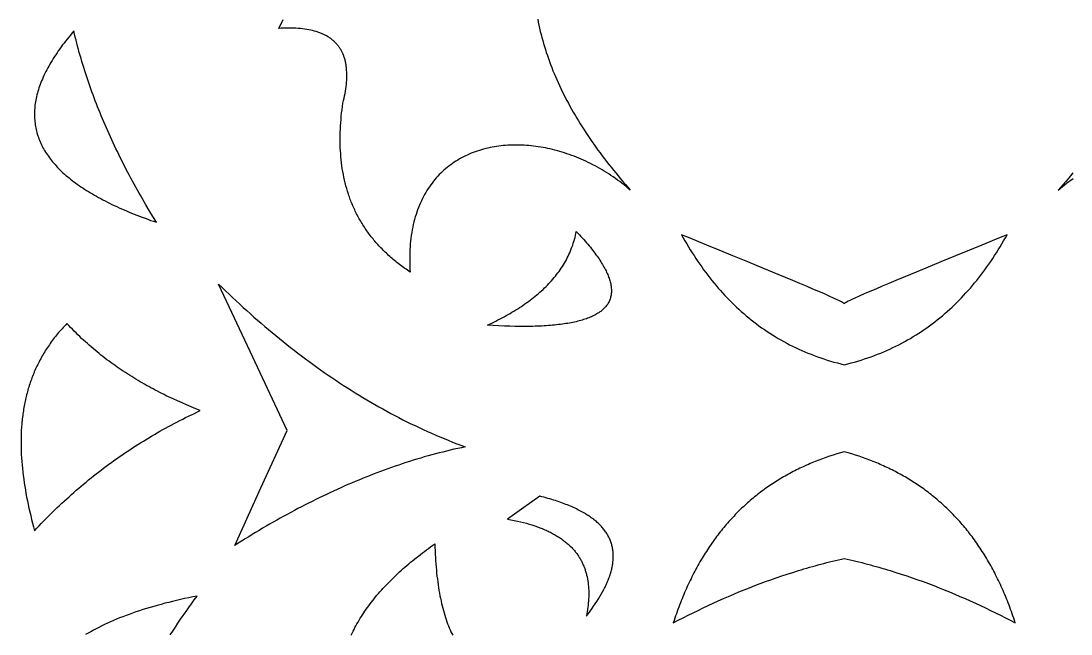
# Model space of a CAD drawing. Extents: x -4113 to -3113, y 1469 to 2469.
# Drawn here: x -3586 to -3433.4, y 1853.5 to 1942.6 of the extents above; entities that cross this region are included whole.
import ezdxf

# ---------------------------------------------------------------- set-up
doc = ezdxf.new("R2010")
doc.units = 0
doc.layers.add('PLAN_1', color=18, linetype='CONTINUOUS')

msp = doc.modelspace()

# ---------------------------------------------------------------- linework, layer by layer
at = {"layer": 'PLAN_1'}
for points in [[(-3510.93, 1942.84), (-3510.85, 1942.39), (-3510.75, 1941.95), (-3510.66, 1941.51), (-3510.55, 1941.06), (-3510.44, 1940.62), (-3510.33, 1940.18), (-3510.21, 1939.74), (-3510.08, 1939.29), (-3509.95, 1938.85), (-3509.82, 1938.42), (-3509.68, 1937.98), (-3509.53, 1937.54), (-3509.38, 1937.1), (-3509.22, 1936.66), (-3509.06, 1936.23), (-3508.89, 1935.79), (-3508.72, 1935.35), (-3508.54, 1934.92), (-3508.35, 1934.49), (-3508.16, 1934.05), (-3507.97, 1933.62), (-3507.77, 1933.19), (-3507.57, 1932.76), (-3507.36, 1932.32), (-3507.15, 1931.89), (-3506.93, 1931.46), (-3506.7, 1931.03), (-3506.47, 1930.61), (-3506.24, 1930.18), (-3506, 1929.75), (-3505.76, 1929.32), (-3505.51, 1928.9), (-3505.26, 1928.47), (-3505, 1928.04), (-3504.74, 1927.62), (-3504.47, 1927.2), (-3504.2, 1926.77), (-3503.93, 1926.35), (-3503.64, 1925.93), (-3503.36, 1925.5), (-3503.07, 1925.08), (-3502.77, 1924.66), (-3502.48, 1924.24), (-3502.17, 1923.82), (-3501.86, 1923.4), (-3501.55, 1922.98), (-3501.24, 1922.56), (-3500.92, 1922.14), (-3500.59, 1921.73), (-3500.26, 1921.31), (-3499.93, 1920.89), (-3499.59, 1920.48), (-3499.25, 1920.06), (-3498.9, 1919.65), (-3498.55, 1919.23), (-3498.19, 1918.82), (-3497.83, 1918.41), (-3497.47, 1917.99), (-3497.77, 1918.25), (-3498.08, 1918.5), (-3498.38, 1918.75), (-3498.69, 1918.99), (-3499.01, 1919.23), (-3499.32, 1919.46), (-3499.64, 1919.69), (-3499.96, 1919.91), (-3500.28, 1920.13), (-3500.6, 1920.34), (-3500.93, 1920.55), (-3501.25, 1920.75), (-3501.58, 1920.95), (-3501.91, 1921.14), (-3502.25, 1921.32), (-3502.58, 1921.51), (-3502.92, 1921.68), (-3503.25, 1921.85), (-3503.59, 1922.02), (-3503.93, 1922.18), (-3504.27, 1922.34), (-3504.61, 1922.49), (-3504.96, 1922.63), (-3505.3, 1922.77), (-3505.64, 1922.91), (-3505.99, 1923.04), (-3506.34, 1923.16), (-3506.68, 1923.28), (-3507.03, 1923.4), (-3507.38, 1923.51), (-3507.72, 1923.61), (-3508.07, 1923.71), (-3508.42, 1923.8), (-3508.77, 1923.89), (-3509.11, 1923.97), (-3509.46, 1924.05), (-3509.81, 1924.12), (-3510.16, 1924.18), (-3510.5, 1924.24), (-3510.85, 1924.3), (-3511.19, 1924.35), (-3511.54, 1924.39), (-3511.88, 1924.43), (-3512.23, 1924.46), (-3512.57, 1924.49), (-3512.91, 1924.51), (-3513.25, 1924.53), (-3513.59, 1924.54), (-3513.93, 1924.54), (-3514.27, 1924.54), (-3514.6, 1924.54), (-3514.93, 1924.53), (-3515.27, 1924.51), (-3515.6, 1924.49), (-3515.93, 1924.46), (-3516.25, 1924.42), (-3516.58, 1924.38), (-3516.9, 1924.34), (-3517.22, 1924.29), (-3517.54, 1924.23), (-3517.86, 1924.17), (-3518.17, 1924.1), (-3518.48, 1924.02), (-3518.79, 1923.94), (-3519.1, 1923.86), (-3519.4, 1923.76), (-3519.71, 1923.67), (-3520, 1923.56), (-3520.3, 1923.45), (-3520.59, 1923.34), (-3520.88, 1923.22), (-3521.17, 1923.09), (-3521.45, 1922.95), (-3521.73, 1922.82), (-3522.01, 1922.67), (-3522.28, 1922.52), (-3522.55, 1922.36), (-3522.81, 1922.2), (-3523.07, 1922.03), (-3523.33, 1921.86), (-3523.58, 1921.67), (-3523.83, 1921.49), (-3524.08, 1921.29), (-3524.32, 1921.09), (-3524.56, 1920.89), (-3524.79, 1920.68), (-3525.02, 1920.46), (-3525.24, 1920.24), (-3525.46, 1920.01), (-3525.67, 1919.77), (-3525.88, 1919.53), (-3526.09, 1919.28), (-3526.29, 1919.02), (-3526.48, 1918.76), (-3526.67, 1918.49), (-3526.85, 1918.22), (-3527.03, 1917.94), (-3527.21, 1917.66), (-3527.37, 1917.36), (-3527.54, 1917.06), (-3527.69, 1916.76), (-3527.84, 1916.45), (-3527.99, 1916.13), (-3528.13, 1915.81), (-3528.26, 1915.47), (-3528.39, 1915.14), (-3528.51, 1914.79), (-3528.62, 1914.44), (-3528.73, 1914.09), (-3528.83, 1913.73), (-3528.93, 1913.36), (-3529.02, 1912.98), (-3529.1, 1912.6), (-3529.17, 1912.21), (-3529.24, 1911.81), (-3529.3, 1911.41), (-3529.36, 1911), (-3529.4, 1910.59), (-3529.45, 1910.17), (-3529.48, 1909.74), (-3529.5, 1909.3), (-3529.52, 1908.86), (-3529.53, 1908.42), (-3529.53, 1907.96), (-3529.53, 1907.5), (-3529.52, 1907.03), (-3529.5, 1906.56), (-3529.47, 1906.07), (-3529.67, 1906.21), (-3529.87, 1906.35), (-3530.07, 1906.48), (-3530.26, 1906.62), (-3530.46, 1906.76), (-3530.65, 1906.9), (-3530.84, 1907.04), (-3531.02, 1907.19), (-3531.21, 1907.33), (-3531.39, 1907.47), (-3531.57, 1907.62), (-3531.75, 1907.77), (-3531.92, 1907.91), (-3532.1, 1908.06), (-3532.27, 1908.21), (-3532.44, 1908.36), (-3532.6, 1908.51), (-3532.77, 1908.66), (-3532.93, 1908.82), (-3533.09, 1908.97), (-3533.25, 1909.13), (-3533.41, 1909.28), (-3533.56, 1909.44), (-3533.72, 1909.6), (-3533.87, 1909.75), (-3534.01, 1909.91), (-3534.16, 1910.07), (-3534.31, 1910.24), (-3534.45, 1910.4), (-3534.59, 1910.56), (-3534.73, 1910.73), (-3534.86, 1910.89), (-3535, 1911.06), (-3535.13, 1911.22), (-3535.26, 1911.39), (-3535.39, 1911.56), (-3535.51, 1911.73), (-3535.64, 1911.9), (-3535.76, 1912.07), (-3535.88, 1912.24), (-3536, 1912.42), (-3536.11, 1912.59), (-3536.22, 1912.77), (-3536.34, 1912.94), (-3536.45, 1913.12), (-3536.55, 1913.3), (-3536.66, 1913.48), (-3536.77, 1913.65), (-3536.87, 1913.83), (-3536.97, 1914.02), (-3537.07, 1914.2), (-3537.16, 1914.38), (-3537.26, 1914.56), (-3537.35, 1914.75), (-3537.44, 1914.93), (-3537.53, 1915.12), (-3537.62, 1915.31), (-3537.7, 1915.5), (-3537.78, 1915.69), (-3537.86, 1915.88), (-3537.94, 1916.07), (-3538.02, 1916.26), (-3538.1, 1916.45), (-3538.17, 1916.64), (-3538.24, 1916.84), (-3538.31, 1917.03), (-3538.38, 1917.23), (-3538.45, 1917.42), (-3538.57, 1917.82), (-3538.69, 1918.22), (-3538.8, 1918.62), (-3538.91, 1919.03), (-3539.01, 1919.43), (-3539.1, 1919.85), (-3539.18, 1920.26), (-3539.26, 1920.68), (-3539.33, 1921.1), (-3539.39, 1921.52), (-3539.45, 1921.95), (-3539.49, 1922.38), (-3539.54, 1922.82), (-3539.57, 1923.25), (-3539.6, 1923.69), (-3539.62, 1924.14), (-3539.64, 1924.58), (-3539.64, 1925.03), (-3539.65, 1925.48), (-3539.64, 1925.94), (-3539.63, 1926.4), (-3539.61, 1926.86), (-3539.59, 1927.32), (-3539.56, 1927.79), (-3539.52, 1928.26), (-3539.48, 1928.73), (-3539.43, 1929.2), (-3539.37, 1929.68), (-3539.31, 1930.16), (-3539.24, 1930.64), (-3539.16, 1931.01), (-3539.07, 1931.36), (-3539, 1931.71), (-3538.93, 1932.05), (-3538.88, 1932.39), (-3538.82, 1932.72), (-3538.78, 1933.04), (-3538.74, 1933.36), (-3538.71, 1933.67), (-3538.69, 1933.98), (-3538.68, 1934.28), (-3538.67, 1934.57), (-3538.67, 1934.86), (-3538.68, 1935.14), (-3538.7, 1935.41), (-3538.72, 1935.68), (-3538.73, 1935.82), (-3538.75, 1935.95), (-3538.77, 1936.08), (-3538.79, 1936.2), (-3538.81, 1936.33), (-3538.83, 1936.45), (-3538.86, 1936.58), (-3538.88, 1936.7), (-3538.91, 1936.82), (-3538.94, 1936.94), (-3538.98, 1937.06), (-3539.01, 1937.17), (-3539.05, 1937.29), (-3539.09, 1937.4), (-3539.13, 1937.51), (-3539.17, 1937.62), (-3539.21, 1937.73), (-3539.26, 1937.83), (-3539.31, 1937.94), (-3539.36, 1938.04), (-3539.41, 1938.15), (-3539.46, 1938.25), (-3539.52, 1938.35), (-3539.57, 1938.44), (-3539.63, 1938.54), (-3539.69, 1938.63), (-3539.76, 1938.73), (-3539.82, 1938.82), (-3539.89, 1938.91), (-3539.96, 1939), (-3540.03, 1939.08), (-3540.1, 1939.17), (-3540.17, 1939.25), (-3540.25, 1939.33), (-3540.33, 1939.42), (-3540.4, 1939.5), (-3540.49, 1939.57), (-3540.57, 1939.65), (-3540.65, 1939.72), (-3540.74, 1939.8), (-3540.83, 1939.87), (-3540.92, 1939.94), (-3541.01, 1940.01), (-3541.11, 1940.08), (-3541.2, 1940.14), (-3541.3, 1940.21), (-3541.4, 1940.27), (-3541.5, 1940.33), (-3541.61, 1940.39), (-3541.71, 1940.45), (-3541.82, 1940.5), (-3541.93, 1940.56), (-3542.04, 1940.61), (-3542.15, 1940.67), (-3542.27, 1940.72), (-3542.38, 1940.76), (-3542.5, 1940.81), (-3542.62, 1940.86), (-3542.75, 1940.9), (-3542.87, 1940.95), (-3543, 1940.99), (-3543.12, 1941.03), (-3543.38, 1941.1), (-3543.65, 1941.17), (-3543.93, 1941.24), (-3544.21, 1941.29), (-3544.5, 1941.34), (-3544.8, 1941.39), (-3545.11, 1941.43), (-3545.42, 1941.46), (-3545.74, 1941.49), (-3546.07, 1941.51), (-3546.41, 1941.53), (-3546.75, 1941.53), (-3547.1, 1941.54), (-3547.46, 1941.53), (-3547.82, 1941.52), (-3548.2, 1941.51), (-3548.58, 1941.49), (-3548.35, 1941.93), (-3548.13, 1942.37), (-3547.91, 1942.81)], [(-3433.15, 1920.48), (-3433.5, 1920.06), (-3433.84, 1919.65), (-3434.19, 1919.23), (-3434.55, 1918.82), (-3434.91, 1918.41), (-3435.27, 1917.99), (-3434.97, 1918.25), (-3434.66, 1918.5), (-3434.36, 1918.75), (-3434.05, 1918.99), (-3433.74, 1919.23), (-3433.42, 1919.46), (-3433.1, 1919.69)], [(-3538.04, 1853.31), (-3537.91, 1853.59), (-3537.77, 1853.87), (-3537.63, 1854.14), (-3537.49, 1854.41), (-3537.35, 1854.68), (-3537.2, 1854.95), (-3537.04, 1855.22), (-3536.89, 1855.49), (-3536.72, 1855.76), (-3536.56, 1856.02), (-3536.39, 1856.29), (-3536.22, 1856.55), (-3536.04, 1856.81), (-3535.86, 1857.07), (-3535.68, 1857.33), (-3535.49, 1857.59), (-3535.3, 1857.85), (-3535.1, 1858.1), (-3534.9, 1858.36), (-3534.7, 1858.61), (-3534.5, 1858.86), (-3534.29, 1859.11), (-3534.07, 1859.36), (-3533.86, 1859.61), (-3533.64, 1859.86), (-3533.42, 1860.11), (-3533.19, 1860.35), (-3532.96, 1860.6), (-3532.73, 1860.84), (-3532.49, 1861.08), (-3532.25, 1861.32), (-3532.01, 1861.56), (-3531.76, 1861.8), (-3531.51, 1862.04), (-3531.26, 1862.28), (-3531, 1862.51), (-3530.74, 1862.75), (-3530.48, 1862.98), (-3530.22, 1863.21), (-3529.95, 1863.44), (-3529.68, 1863.67), (-3529.4, 1863.9), (-3529.13, 1864.13), (-3528.85, 1864.36), (-3528.56, 1864.59), (-3528.28, 1864.81), (-3527.99, 1865.04), (-3527.69, 1865.26), (-3527.4, 1865.49), (-3527.1, 1865.71), (-3526.8, 1865.93), (-3526.5, 1866.15), (-3526.19, 1866.37), (-3525.88, 1866.59), (-3525.87, 1866.08), (-3525.85, 1865.58), (-3525.83, 1865.1), (-3525.8, 1864.61), (-3525.77, 1864.14), (-3525.74, 1863.67), (-3525.7, 1863.22), (-3525.66, 1862.77), (-3525.62, 1862.32), (-3525.57, 1861.89), (-3525.52, 1861.46), (-3525.46, 1861.04), (-3525.4, 1860.63), (-3525.34, 1860.22), (-3525.28, 1859.82), (-3525.21, 1859.43), (-3525.14, 1859.04), (-3525.06, 1858.67), (-3524.98, 1858.3), (-3524.9, 1857.93), (-3524.82, 1857.58), (-3524.73, 1857.23), (-3524.63, 1856.89), (-3524.54, 1856.55), (-3524.44, 1856.22), (-3524.34, 1855.9), (-3524.24, 1855.58), (-3524.13, 1855.27), (-3524.02, 1854.97), (-3523.9, 1854.67), (-3523.79, 1854.38), (-3523.67, 1854.1), (-3523.55, 1853.82), (-3523.42, 1853.55), (-3523.29, 1853.29)], [(-3564.35, 1853.34), (-3563.98, 1853.91), (-3563.6, 1854.49), (-3563.22, 1855.06), (-3562.83, 1855.62), (-3562.44, 1856.19), (-3562.05, 1856.76), (-3561.65, 1857.32), (-3561.25, 1857.88), (-3560.85, 1858.44), (-3560.44, 1859), (-3561.05, 1858.87), (-3561.65, 1858.75), (-3562.25, 1858.62), (-3562.84, 1858.49), (-3563.42, 1858.36), (-3564, 1858.22), (-3564.56, 1858.08), (-3565.12, 1857.94), (-3565.67, 1857.79), (-3566.22, 1857.64), (-3566.75, 1857.49), (-3567.28, 1857.34), (-3567.8, 1857.18), (-3568.31, 1857.02), (-3568.82, 1856.85), (-3569.32, 1856.69), (-3569.81, 1856.52), (-3570.29, 1856.34), (-3570.77, 1856.17), (-3571.24, 1855.99), (-3571.7, 1855.81), (-3572.15, 1855.62), (-3572.6, 1855.43), (-3573.03, 1855.24), (-3573.46, 1855.05), (-3573.89, 1854.85), (-3574.3, 1854.65), (-3574.71, 1854.45), (-3575.11, 1854.24), (-3575.51, 1854.04), (-3575.9, 1853.82), (-3576.27, 1853.61), (-3576.65, 1853.39)]]:
    msp.add_lwpolyline(points, dxfattribs=at)
for points in [[(-3578.35, 1941.12), (-3578.6, 1940.83), (-3578.85, 1940.53), (-3579.09, 1940.24), (-3579.32, 1939.95), (-3579.55, 1939.66), (-3579.78, 1939.37), (-3579.99, 1939.09), (-3580.2, 1938.8), (-3580.41, 1938.52), (-3580.61, 1938.23), (-3580.8, 1937.95), (-3580.99, 1937.67), (-3581.17, 1937.39), (-3581.35, 1937.12), (-3581.52, 1936.84), (-3581.69, 1936.56), (-3581.85, 1936.29), (-3582, 1936.02), (-3582.15, 1935.75), (-3582.3, 1935.48), (-3582.43, 1935.21), (-3582.57, 1934.94), (-3582.69, 1934.67), (-3582.81, 1934.41), (-3582.93, 1934.14), (-3583.04, 1933.88), (-3583.14, 1933.62), (-3583.24, 1933.36), (-3583.34, 1933.1), (-3583.42, 1932.84), (-3583.51, 1932.59), (-3583.58, 1932.33), (-3583.65, 1932.08), (-3583.72, 1931.82), (-3583.78, 1931.57), (-3583.83, 1931.32), (-3583.88, 1931.07), (-3583.93, 1930.83), (-3583.96, 1930.58), (-3584, 1930.33), (-3584.02, 1930.09), (-3584.04, 1929.85), (-3584.06, 1929.6), (-3584.07, 1929.36), (-3584.08, 1929.12), (-3584.08, 1928.89), (-3584.07, 1928.65), (-3584.06, 1928.41), (-3584.04, 1928.18), (-3584.02, 1927.95), (-3583.99, 1927.71), (-3583.96, 1927.48), (-3583.92, 1927.25), (-3583.88, 1927.02), (-3583.83, 1926.8), (-3583.78, 1926.57), (-3583.72, 1926.35), (-3583.66, 1926.12), (-3583.59, 1925.9), (-3583.51, 1925.68), (-3583.43, 1925.46), (-3583.34, 1925.24), (-3583.25, 1925.02), (-3583.16, 1924.8), (-3583.05, 1924.59), (-3582.95, 1924.37), (-3582.84, 1924.16), (-3582.72, 1923.95), (-3582.6, 1923.74), (-3582.47, 1923.53), (-3582.33, 1923.32), (-3582.2, 1923.11), (-3582.05, 1922.91), (-3581.9, 1922.7), (-3581.75, 1922.5), (-3581.59, 1922.3), (-3581.43, 1922.09), (-3581.26, 1921.89), (-3581.08, 1921.7), (-3580.9, 1921.5), (-3580.72, 1921.3), (-3580.53, 1921.1), (-3580.33, 1920.91), (-3580.13, 1920.72), (-3579.93, 1920.52), (-3579.72, 1920.33), (-3579.5, 1920.14), (-3579.28, 1919.95), (-3579.05, 1919.77), (-3578.82, 1919.58), (-3578.59, 1919.39), (-3578.34, 1919.21), (-3578.1, 1919.03), (-3577.85, 1918.85), (-3577.59, 1918.66), (-3577.33, 1918.48), (-3577.06, 1918.31), (-3576.79, 1918.13), (-3576.51, 1917.95), (-3576.23, 1917.78), (-3575.95, 1917.6), (-3575.66, 1917.43), (-3575.36, 1917.26), (-3575.06, 1917.09), (-3574.75, 1916.92), (-3574.44, 1916.75), (-3574.12, 1916.58), (-3573.8, 1916.41), (-3573.48, 1916.25), (-3573.15, 1916.08), (-3572.81, 1915.92), (-3572.47, 1915.76), (-3572.12, 1915.6), (-3571.77, 1915.44), (-3571.42, 1915.28), (-3571.06, 1915.12), (-3570.69, 1914.97), (-3570.32, 1914.81), (-3569.95, 1914.66), (-3569.57, 1914.5), (-3569.18, 1914.35), (-3568.79, 1914.2), (-3568.4, 1914.05), (-3568, 1913.9), (-3567.59, 1913.75), (-3567.19, 1913.6), (-3566.77, 1913.46), (-3566.35, 1913.31), (-3566.87, 1914.16), (-3567.39, 1915.01), (-3567.89, 1915.86), (-3568.38, 1916.72), (-3568.63, 1917.14), (-3568.87, 1917.57), (-3569.11, 1918), (-3569.35, 1918.42), (-3569.58, 1918.85), (-3569.82, 1919.28), (-3570.05, 1919.71), (-3570.28, 1920.14), (-3570.5, 1920.57), (-3570.73, 1921), (-3570.95, 1921.42), (-3571.17, 1921.85), (-3571.39, 1922.29), (-3571.6, 1922.72), (-3571.82, 1923.15), (-3572.03, 1923.58), (-3572.23, 1924.01), (-3572.44, 1924.44), (-3572.64, 1924.87), (-3572.84, 1925.31), (-3573.04, 1925.74), (-3573.24, 1926.17), (-3573.43, 1926.61), (-3573.62, 1927.04), (-3573.81, 1927.47), (-3574, 1927.91), (-3574.18, 1928.34), (-3574.36, 1928.78), (-3574.54, 1929.21), (-3574.72, 1929.65), (-3574.89, 1930.09), (-3575.06, 1930.52), (-3575.23, 1930.96), (-3575.4, 1931.4), (-3575.56, 1931.84), (-3575.72, 1932.27), (-3575.88, 1932.71), (-3576.03, 1933.15), (-3576.19, 1933.59), (-3576.34, 1934.03), (-3576.48, 1934.47), (-3576.63, 1934.91), (-3576.77, 1935.35), (-3576.91, 1935.79), (-3577.04, 1936.24), (-3577.18, 1936.68), (-3577.31, 1937.12), (-3577.43, 1937.56), (-3577.56, 1938.01), (-3577.68, 1938.45), (-3577.8, 1938.89), (-3577.92, 1939.34), (-3578.03, 1939.78), (-3578.14, 1940.23), (-3578.25, 1940.67)], [(-3505.32, 1911.98), (-3505.09, 1911.74), (-3504.87, 1911.5), (-3504.65, 1911.27), (-3504.44, 1911.03), (-3504.23, 1910.8), (-3504.03, 1910.57), (-3503.84, 1910.35), (-3503.65, 1910.12), (-3503.46, 1909.9), (-3503.28, 1909.68), (-3503.11, 1909.46), (-3502.94, 1909.24), (-3502.77, 1909.03), (-3502.61, 1908.82), (-3502.46, 1908.61), (-3502.31, 1908.4), (-3502.16, 1908.19), (-3502.02, 1907.99), (-3501.89, 1907.79), (-3501.76, 1907.59), (-3501.64, 1907.39), (-3501.52, 1907.19), (-3501.4, 1907), (-3501.3, 1906.81), (-3501.19, 1906.62), (-3501.1, 1906.43), (-3501, 1906.25), (-3500.92, 1906.07), (-3500.83, 1905.89), (-3500.76, 1905.71), (-3500.68, 1905.53), (-3500.62, 1905.36), (-3500.56, 1905.18), (-3500.5, 1905.01), (-3500.45, 1904.84), (-3500.4, 1904.68), (-3500.36, 1904.51), (-3500.32, 1904.35), (-3500.29, 1904.19), (-3500.27, 1904.03), (-3500.25, 1903.88), (-3500.23, 1903.73), (-3500.22, 1903.57), (-3500.22, 1903.42), (-3500.22, 1903.28), (-3500.22, 1903.13), (-3500.23, 1902.99), (-3500.25, 1902.85), (-3500.27, 1902.71), (-3500.3, 1902.57), (-3500.33, 1902.44), (-3500.36, 1902.31), (-3500.41, 1902.18), (-3500.45, 1902.05), (-3500.5, 1901.92), (-3500.56, 1901.8), (-3500.62, 1901.67), (-3500.69, 1901.55), (-3500.76, 1901.44), (-3500.84, 1901.32), (-3500.93, 1901.21), (-3501.01, 1901.1), (-3501.11, 1900.99), (-3501.2, 1900.88), (-3501.31, 1900.77), (-3501.42, 1900.67), (-3501.53, 1900.57), (-3501.65, 1900.47), (-3501.77, 1900.37), (-3501.9, 1900.28), (-3502.04, 1900.18), (-3502.18, 1900.09), (-3502.32, 1900.01), (-3502.47, 1899.92), (-3502.63, 1899.83), (-3502.79, 1899.75), (-3502.95, 1899.67), (-3503.12, 1899.59), (-3503.3, 1899.52), (-3503.48, 1899.44), (-3503.67, 1899.37), (-3503.86, 1899.3), (-3504.06, 1899.24), (-3504.26, 1899.17), (-3504.46, 1899.11), (-3504.68, 1899.05), (-3504.89, 1898.99), (-3505.12, 1898.93), (-3505.34, 1898.87), (-3505.58, 1898.82), (-3505.81, 1898.77), (-3506.06, 1898.72), (-3506.31, 1898.67), (-3506.56, 1898.63), (-3506.82, 1898.59), (-3507.08, 1898.55), (-3507.35, 1898.51), (-3507.62, 1898.47), (-3507.9, 1898.44), (-3508.19, 1898.41), (-3508.48, 1898.38), (-3508.77, 1898.35), (-3509.07, 1898.32), (-3509.38, 1898.3), (-3509.69, 1898.28), (-3510, 1898.26), (-3510.32, 1898.24), (-3510.65, 1898.23), (-3510.98, 1898.21), (-3511.31, 1898.2), (-3511.66, 1898.19), (-3512, 1898.19), (-3512.35, 1898.18), (-3512.71, 1898.18), (-3513.07, 1898.18), (-3513.44, 1898.18), (-3513.81, 1898.18), (-3514.19, 1898.19), (-3514.96, 1898.21), (-3515.75, 1898.23), (-3516.56, 1898.27), (-3517.39, 1898.31), (-3518.25, 1898.36), (-3517.93, 1898.51), (-3517.62, 1898.66), (-3517.31, 1898.81), (-3517.01, 1898.96), (-3516.71, 1899.12), (-3516.41, 1899.27), (-3516.11, 1899.43), (-3515.81, 1899.59), (-3515.52, 1899.75), (-3515.23, 1899.91), (-3514.95, 1900.08), (-3514.67, 1900.24), (-3514.39, 1900.41), (-3514.11, 1900.58), (-3513.84, 1900.75), (-3513.57, 1900.93), (-3513.3, 1901.1), (-3513.04, 1901.28), (-3512.78, 1901.46), (-3512.52, 1901.64), (-3512.27, 1901.82), (-3512.02, 1902.01), (-3511.77, 1902.19), (-3511.53, 1902.38), (-3511.29, 1902.57), (-3511.06, 1902.77), (-3510.82, 1902.96), (-3510.6, 1903.16), (-3510.37, 1903.36), (-3510.15, 1903.56), (-3509.94, 1903.77), (-3509.72, 1903.98), (-3509.52, 1904.19), (-3509.31, 1904.4), (-3509.11, 1904.61), (-3508.92, 1904.83), (-3508.73, 1905.05), (-3508.54, 1905.27), (-3508.36, 1905.49), (-3508.18, 1905.72), (-3508, 1905.95), (-3507.83, 1906.18), (-3507.67, 1906.41), (-3507.51, 1906.65), (-3507.35, 1906.89), (-3507.2, 1907.13), (-3507.05, 1907.38), (-3506.91, 1907.62), (-3506.77, 1907.87), (-3506.64, 1908.13), (-3506.51, 1908.38), (-3506.39, 1908.64), (-3506.27, 1908.9), (-3506.16, 1909.17), (-3506.05, 1909.44), (-3505.95, 1909.71), (-3505.85, 1909.98), (-3505.76, 1910.26), (-3505.67, 1910.53), (-3505.59, 1910.82), (-3505.51, 1911.1), (-3505.44, 1911.39), (-3505.38, 1911.68)], [(-3466.37, 1892.62), (-3465.87, 1892.75), (-3465.37, 1892.88), (-3464.87, 1893.01), (-3464.38, 1893.15), (-3463.9, 1893.3), (-3463.42, 1893.46), (-3462.94, 1893.62), (-3462.47, 1893.78), (-3462, 1893.95), (-3461.54, 1894.13), (-3461.08, 1894.31), (-3460.63, 1894.5), (-3460.18, 1894.7), (-3459.74, 1894.9), (-3459.3, 1895.1), (-3458.86, 1895.31), (-3458.43, 1895.53), (-3458.01, 1895.75), (-3457.58, 1895.98), (-3457.17, 1896.21), (-3456.75, 1896.45), (-3456.34, 1896.7), (-3455.94, 1896.95), (-3455.54, 1897.2), (-3455.14, 1897.46), (-3454.75, 1897.73), (-3454.36, 1898), (-3453.98, 1898.28), (-3453.6, 1898.56), (-3453.22, 1898.85), (-3452.85, 1899.14), (-3452.48, 1899.44), (-3452.12, 1899.74), (-3451.76, 1900.05), (-3451.4, 1900.36), (-3451.05, 1900.68), (-3450.7, 1901), (-3450.36, 1901.33), (-3450.02, 1901.66), (-3449.68, 1902), (-3449.35, 1902.34), (-3449.02, 1902.69), (-3448.69, 1903.04), (-3448.37, 1903.4), (-3448.05, 1903.76), (-3447.74, 1904.13), (-3447.43, 1904.5), (-3447.12, 1904.88), (-3446.82, 1905.26), (-3446.52, 1905.64), (-3446.23, 1906.03), (-3445.94, 1906.43), (-3445.65, 1906.83), (-3445.36, 1907.23), (-3445.08, 1907.64), (-3444.8, 1908.05), (-3444.53, 1908.47), (-3444.26, 1908.89), (-3443.99, 1909.31), (-3443.73, 1909.74), (-3443.46, 1910.18), (-3443.21, 1910.62), (-3442.95, 1911.06), (-3442.7, 1911.51), (-3443.72, 1911.1), (-3446.4, 1910.01), (-3448.19, 1909.28), (-3450.19, 1908.46), (-3452.33, 1907.58), (-3454.54, 1906.67), (-3456.74, 1905.75), (-3458.88, 1904.86), (-3459.9, 1904.43), (-3460.88, 1904.01), (-3461.81, 1903.62), (-3462.67, 1903.24), (-3463.47, 1902.9), (-3464.19, 1902.58), (-3464.82, 1902.29), (-3465.35, 1902.04), (-3465.58, 1901.93), (-3465.79, 1901.83), (-3465.96, 1901.74), (-3466.1, 1901.66), (-3466.22, 1901.6), (-3466.3, 1901.54), (-3466.33, 1901.52), (-3466.35, 1901.5), (-3466.37, 1901.48), (-3466.37, 1901.47), (-3466.38, 1901.48), (-3466.39, 1901.5), (-3466.41, 1901.52), (-3466.44, 1901.54), (-3466.52, 1901.6), (-3466.64, 1901.66), (-3466.78, 1901.74), (-3466.96, 1901.83), (-3467.16, 1901.93), (-3467.39, 1902.04), (-3467.92, 1902.29), (-3468.56, 1902.58), (-3469.27, 1902.9), (-3470.07, 1903.24), (-3470.93, 1903.62), (-3471.86, 1904.01), (-3472.84, 1904.43), (-3473.86, 1904.86), (-3476, 1905.75), (-3478.21, 1906.67), (-3480.41, 1907.58), (-3482.55, 1908.46), (-3484.55, 1909.28), (-3486.34, 1910.01), (-3489.02, 1911.1), (-3490.04, 1911.51), (-3489.79, 1911.06), (-3489.53, 1910.62), (-3489.28, 1910.18), (-3489.02, 1909.74), (-3488.75, 1909.31), (-3488.48, 1908.89), (-3488.21, 1908.47), (-3487.94, 1908.05), (-3487.66, 1907.64), (-3487.38, 1907.23), (-3487.09, 1906.83), (-3486.81, 1906.43), (-3486.51, 1906.03), (-3486.22, 1905.64), (-3485.92, 1905.26), (-3485.62, 1904.88), (-3485.31, 1904.5), (-3485, 1904.13), (-3484.69, 1903.76), (-3484.37, 1903.4), (-3484.05, 1903.04), (-3483.72, 1902.69), (-3483.39, 1902.34), (-3483.06, 1902), (-3482.73, 1901.66), (-3482.39, 1901.33), (-3482.04, 1901), (-3481.69, 1900.68), (-3481.34, 1900.36), (-3480.99, 1900.05), (-3480.63, 1899.74), (-3480.26, 1899.44), (-3479.89, 1899.14), (-3479.52, 1898.85), (-3479.15, 1898.56), (-3478.77, 1898.28), (-3478.38, 1898), (-3477.99, 1897.73), (-3477.6, 1897.46), (-3477.21, 1897.2), (-3476.8, 1896.95), (-3476.4, 1896.7), (-3475.99, 1896.45), (-3475.58, 1896.21), (-3475.16, 1895.98), (-3474.74, 1895.75), (-3474.31, 1895.53), (-3473.88, 1895.31), (-3473.44, 1895.1), (-3473, 1894.9), (-3472.56, 1894.7), (-3472.11, 1894.5), (-3471.66, 1894.31), (-3471.2, 1894.13), (-3470.74, 1893.95), (-3470.27, 1893.78), (-3469.8, 1893.62), (-3469.32, 1893.46), (-3468.84, 1893.3), (-3468.36, 1893.15), (-3467.87, 1893.01), (-3467.37, 1892.88), (-3466.87, 1892.75)], [(-3557.32, 1904.33), (-3556.81, 1903.84), (-3556.3, 1903.35), (-3555.79, 1902.86), (-3555.28, 1902.38), (-3554.76, 1901.9), (-3554.25, 1901.42), (-3553.73, 1900.95), (-3553.21, 1900.48), (-3552.69, 1900.02), (-3552.17, 1899.55), (-3551.64, 1899.1), (-3551.12, 1898.64), (-3550.59, 1898.19), (-3550.06, 1897.74), (-3549.53, 1897.3), (-3549, 1896.86), (-3548.47, 1896.43), (-3547.93, 1895.99), (-3547.4, 1895.57), (-3546.86, 1895.14), (-3546.32, 1894.72), (-3545.78, 1894.31), (-3545.24, 1893.89), (-3544.69, 1893.48), (-3544.15, 1893.08), (-3543.6, 1892.68), (-3543.05, 1892.28), (-3542.5, 1891.89), (-3541.95, 1891.5), (-3541.39, 1891.12), (-3540.84, 1890.74), (-3540.28, 1890.36), (-3539.72, 1889.99), (-3539.16, 1889.62), (-3538.6, 1889.26), (-3538.03, 1888.9), (-3537.47, 1888.55), (-3536.9, 1888.2), (-3536.33, 1887.85), (-3535.76, 1887.51), (-3535.19, 1887.17), (-3534.61, 1886.84), (-3534.03, 1886.51), (-3533.45, 1886.19), (-3532.87, 1885.87), (-3532.29, 1885.55), (-3531.71, 1885.24), (-3531.12, 1884.93), (-3530.53, 1884.63), (-3529.94, 1884.34), (-3529.35, 1884.04), (-3528.76, 1883.76), (-3528.16, 1883.47), (-3527.56, 1883.2), (-3526.96, 1882.92), (-3526.36, 1882.65), (-3525.76, 1882.39), (-3525.15, 1882.13), (-3524.55, 1881.88), (-3523.94, 1881.63), (-3523.32, 1881.38), (-3522.71, 1881.14), (-3522.1, 1880.91), (-3521.48, 1880.68), (-3522.02, 1880.56), (-3522.56, 1880.44), (-3523.1, 1880.32), (-3523.64, 1880.2), (-3524.18, 1880.07), (-3524.72, 1879.93), (-3525.26, 1879.79), (-3525.8, 1879.65), (-3526.34, 1879.51), (-3526.87, 1879.36), (-3527.41, 1879.21), (-3527.94, 1879.05), (-3528.48, 1878.89), (-3529.01, 1878.73), (-3529.55, 1878.56), (-3530.08, 1878.39), (-3530.61, 1878.22), (-3531.14, 1878.04), (-3531.67, 1877.86), (-3532.2, 1877.67), (-3532.73, 1877.48), (-3533.26, 1877.29), (-3533.79, 1877.1), (-3534.32, 1876.9), (-3534.84, 1876.7), (-3535.37, 1876.49), (-3535.9, 1876.28), (-3536.42, 1876.07), (-3536.95, 1875.85), (-3537.47, 1875.64), (-3538, 1875.41), (-3538.52, 1875.19), (-3539.04, 1874.96), (-3539.56, 1874.73), (-3540.08, 1874.49), (-3540.61, 1874.25), (-3541.13, 1874.01), (-3541.64, 1873.77), (-3542.16, 1873.52), (-3542.68, 1873.27), (-3543.2, 1873.01), (-3543.72, 1872.76), (-3544.24, 1872.5), (-3544.75, 1872.23), (-3545.27, 1871.97), (-3545.78, 1871.7), (-3546.3, 1871.43), (-3546.81, 1871.15), (-3547.33, 1870.87), (-3547.84, 1870.59), (-3548.35, 1870.31), (-3548.86, 1870.02), (-3549.38, 1869.73), (-3549.89, 1869.44), (-3550.4, 1869.14), (-3550.91, 1868.84), (-3551.42, 1868.54), (-3551.93, 1868.24), (-3552.44, 1867.93), (-3552.94, 1867.62), (-3553.45, 1867.31), (-3553.96, 1866.99), (-3554.47, 1866.68), (-3554.97, 1866.36), (-3551.15, 1874.71), (-3547.33, 1883.08), (-3552.33, 1893.71)], [(-3559.97, 1885.95), (-3560.64, 1886.22), (-3561.3, 1886.49), (-3561.96, 1886.77), (-3562.62, 1887.06), (-3563.28, 1887.35), (-3563.93, 1887.65), (-3564.26, 1887.8), (-3564.58, 1887.96), (-3564.91, 1888.11), (-3565.23, 1888.27), (-3565.55, 1888.43), (-3565.87, 1888.59), (-3566.19, 1888.76), (-3566.51, 1888.92), (-3566.83, 1889.09), (-3567.14, 1889.26), (-3567.46, 1889.43), (-3567.77, 1889.61), (-3568.09, 1889.78), (-3568.4, 1889.96), (-3568.71, 1890.14), (-3569.02, 1890.32), (-3569.33, 1890.51), (-3569.64, 1890.7), (-3569.94, 1890.89), (-3570.25, 1891.08), (-3570.55, 1891.27), (-3570.86, 1891.47), (-3571.16, 1891.67), (-3571.46, 1891.87), (-3571.76, 1892.07), (-3572.06, 1892.28), (-3572.36, 1892.49), (-3572.65, 1892.7), (-3572.95, 1892.91), (-3573.24, 1893.13), (-3573.54, 1893.35), (-3573.83, 1893.57), (-3574.12, 1893.79), (-3574.41, 1894.02), (-3574.69, 1894.25), (-3574.98, 1894.48), (-3575.26, 1894.72), (-3575.55, 1894.96), (-3575.83, 1895.2), (-3576.11, 1895.44), (-3576.39, 1895.69), (-3576.66, 1895.94), (-3576.94, 1896.19), (-3577.22, 1896.45), (-3577.49, 1896.7), (-3577.76, 1896.97), (-3578.03, 1897.23), (-3578.3, 1897.5), (-3578.57, 1897.77), (-3578.83, 1898.04), (-3579.1, 1898.32), (-3579.36, 1898.6), (-3579.54, 1898.42), (-3579.72, 1898.23), (-3579.89, 1898.04), (-3580.06, 1897.85), (-3580.23, 1897.66), (-3580.4, 1897.47), (-3580.56, 1897.28), (-3580.72, 1897.09), (-3580.88, 1896.9), (-3581.04, 1896.71), (-3581.19, 1896.51), (-3581.34, 1896.32), (-3581.49, 1896.12), (-3581.63, 1895.92), (-3581.77, 1895.72), (-3581.91, 1895.52), (-3582.05, 1895.32), (-3582.19, 1895.12), (-3582.32, 1894.92), (-3582.45, 1894.72), (-3582.58, 1894.51), (-3582.7, 1894.31), (-3582.82, 1894.1), (-3582.94, 1893.9), (-3583.06, 1893.69), (-3583.17, 1893.48), (-3583.29, 1893.27), (-3583.4, 1893.06), (-3583.5, 1892.85), (-3583.61, 1892.64), (-3583.71, 1892.43), (-3583.81, 1892.22), (-3583.91, 1892), (-3584, 1891.79), (-3584.1, 1891.57), (-3584.19, 1891.36), (-3584.28, 1891.14), (-3584.36, 1890.92), (-3584.45, 1890.7), (-3584.53, 1890.48), (-3584.61, 1890.26), (-3584.68, 1890.04), (-3584.76, 1889.82), (-3584.83, 1889.6), (-3584.9, 1889.37), (-3584.97, 1889.15), (-3585.03, 1888.92), (-3585.1, 1888.7), (-3585.16, 1888.47), (-3585.22, 1888.24), (-3585.28, 1888.01), (-3585.33, 1887.79), (-3585.38, 1887.56), (-3585.43, 1887.33), (-3585.48, 1887.09), (-3585.53, 1886.86), (-3585.57, 1886.63), (-3585.61, 1886.4), (-3585.65, 1886.16), (-3585.69, 1885.93), (-3585.73, 1885.69), (-3585.76, 1885.46), (-3585.79, 1885.22), (-3585.82, 1884.98), (-3585.85, 1884.74), (-3585.88, 1884.5), (-3585.9, 1884.26), (-3585.92, 1884.02), (-3585.96, 1883.54), (-3585.99, 1883.06), (-3586.01, 1882.57), (-3586.03, 1882.08), (-3586.03, 1881.58), (-3586.03, 1881.09), (-3586.02, 1880.59), (-3586.01, 1880.09), (-3585.99, 1879.58), (-3585.96, 1879.08), (-3585.92, 1878.57), (-3585.88, 1878.06), (-3585.83, 1877.54), (-3585.78, 1877.03), (-3585.71, 1876.51), (-3585.64, 1875.99), (-3585.57, 1875.47), (-3585.49, 1874.94), (-3585.4, 1874.42), (-3585.31, 1873.89), (-3585.21, 1873.36), (-3585.1, 1872.83), (-3584.99, 1872.29), (-3584.87, 1871.75), (-3584.75, 1871.22), (-3584.62, 1870.68), (-3584.49, 1870.13), (-3584.35, 1869.59), (-3584.21, 1869.04), (-3584.06, 1868.49), (-3583.74, 1868.84), (-3583.41, 1869.18), (-3583.09, 1869.53), (-3582.76, 1869.87), (-3582.43, 1870.2), (-3582.1, 1870.54), (-3581.77, 1870.87), (-3581.43, 1871.2), (-3581.1, 1871.53), (-3580.76, 1871.85), (-3580.42, 1872.18), (-3580.08, 1872.5), (-3579.74, 1872.81), (-3579.39, 1873.13), (-3579.04, 1873.44), (-3578.7, 1873.76), (-3578.35, 1874.06), (-3578, 1874.37), (-3577.64, 1874.67), (-3577.29, 1874.98), (-3576.93, 1875.28), (-3576.57, 1875.57), (-3576.21, 1875.87), (-3575.85, 1876.16), (-3575.49, 1876.45), (-3575.12, 1876.74), (-3574.75, 1877.02), (-3574.39, 1877.31), (-3574.02, 1877.59), (-3573.64, 1877.87), (-3573.27, 1878.14), (-3572.89, 1878.42), (-3572.52, 1878.69), (-3572.14, 1878.96), (-3571.76, 1879.22), (-3571.37, 1879.49), (-3570.99, 1879.75), (-3570.6, 1880.01), (-3570.22, 1880.27), (-3569.83, 1880.52), (-3569.44, 1880.78), (-3569.04, 1881.03), (-3568.65, 1881.27), (-3568.25, 1881.52), (-3567.85, 1881.76), (-3567.46, 1882), (-3567.05, 1882.24), (-3566.65, 1882.48), (-3566.25, 1882.71), (-3565.84, 1882.95), (-3565.43, 1883.18), (-3565.02, 1883.4), (-3564.61, 1883.63), (-3564.2, 1883.85), (-3563.78, 1884.07), (-3563.36, 1884.29), (-3562.94, 1884.5), (-3562.52, 1884.72), (-3562.1, 1884.93), (-3561.68, 1885.14), (-3561.25, 1885.34), (-3560.83, 1885.55), (-3560.4, 1885.75)], [(-3466.37, 1864.45), (-3465.94, 1864.36), (-3465.51, 1864.26), (-3465.09, 1864.16), (-3464.67, 1864.06), (-3464.24, 1863.95), (-3463.82, 1863.85), (-3463.4, 1863.74), (-3462.98, 1863.63), (-3462.57, 1863.52), (-3462.15, 1863.41), (-3461.74, 1863.29), (-3461.33, 1863.18), (-3460.92, 1863.06), (-3460.51, 1862.94), (-3460.1, 1862.82), (-3459.69, 1862.69), (-3458.88, 1862.44), (-3458.08, 1862.18), (-3457.28, 1861.92), (-3456.49, 1861.65), (-3455.7, 1861.37), (-3454.91, 1861.09), (-3454.14, 1860.8), (-3453.36, 1860.51), (-3452.59, 1860.21), (-3451.83, 1859.9), (-3451.07, 1859.59), (-3450.31, 1859.27), (-3449.56, 1858.95), (-3448.81, 1858.63), (-3448.06, 1858.29), (-3447.32, 1857.96), (-3446.59, 1857.62), (-3445.85, 1857.27), (-3445.13, 1856.92), (-3444.4, 1856.57), (-3443.68, 1856.21), (-3442.96, 1855.85), (-3442.24, 1855.49), (-3441.53, 1855.12), (-3441.63, 1855.45), (-3441.74, 1855.77), (-3441.85, 1856.1), (-3441.96, 1856.42), (-3442.08, 1856.74), (-3442.19, 1857.05), (-3442.31, 1857.37), (-3442.43, 1857.68), (-3442.54, 1857.99), (-3442.67, 1858.29), (-3442.79, 1858.6), (-3442.91, 1858.9), (-3443.04, 1859.2), (-3443.16, 1859.5), (-3443.29, 1859.8), (-3443.42, 1860.09), (-3443.55, 1860.38), (-3443.68, 1860.67), (-3443.82, 1860.96), (-3443.95, 1861.24), (-3444.09, 1861.52), (-3444.23, 1861.8), (-3444.37, 1862.08), (-3444.51, 1862.35), (-3444.65, 1862.63), (-3444.8, 1862.9), (-3444.94, 1863.17), (-3445.09, 1863.43), (-3445.24, 1863.7), (-3445.39, 1863.96), (-3445.54, 1864.22), (-3445.69, 1864.48), (-3445.85, 1864.73), (-3446, 1864.99), (-3446.16, 1865.24), (-3446.32, 1865.49), (-3446.48, 1865.73), (-3446.64, 1865.98), (-3446.8, 1866.22), (-3446.96, 1866.46), (-3447.13, 1866.7), (-3447.3, 1866.94), (-3447.46, 1867.17), (-3447.63, 1867.4), (-3447.8, 1867.63), (-3447.98, 1867.86), (-3448.15, 1868.09), (-3448.33, 1868.31), (-3448.5, 1868.53), (-3448.68, 1868.75), (-3448.86, 1868.97), (-3449.04, 1869.18), (-3449.22, 1869.4), (-3449.4, 1869.61), (-3449.59, 1869.82), (-3449.77, 1870.02), (-3449.96, 1870.23), (-3450.15, 1870.43), (-3450.34, 1870.63), (-3450.53, 1870.83), (-3450.72, 1871.03), (-3450.91, 1871.22), (-3451.11, 1871.42), (-3451.3, 1871.61), (-3451.5, 1871.8), (-3451.7, 1871.98), (-3451.9, 1872.17), (-3452.1, 1872.35), (-3452.3, 1872.53), (-3452.51, 1872.71), (-3452.71, 1872.89), (-3452.92, 1873.06), (-3453.13, 1873.24), (-3453.34, 1873.41), (-3453.55, 1873.58), (-3453.76, 1873.75), (-3453.97, 1873.91), (-3454.18, 1874.08), (-3454.4, 1874.24), (-3454.61, 1874.4), (-3454.83, 1874.56), (-3455.05, 1874.71), (-3455.27, 1874.87), (-3455.49, 1875.02), (-3455.71, 1875.17), (-3455.94, 1875.32), (-3456.16, 1875.46), (-3456.39, 1875.61), (-3456.62, 1875.75), (-3456.84, 1875.89), (-3457.07, 1876.03), (-3457.3, 1876.17), (-3457.54, 1876.31), (-3457.77, 1876.44), (-3458, 1876.57), (-3458.24, 1876.7), (-3458.48, 1876.83), (-3458.71, 1876.96), (-3458.95, 1877.08), (-3459.19, 1877.21), (-3459.43, 1877.33), (-3459.68, 1877.45), (-3459.92, 1877.57), (-3460.16, 1877.68), (-3460.41, 1877.8), (-3460.66, 1877.91), (-3460.91, 1878.02), (-3461.15, 1878.13), (-3461.4, 1878.24), (-3461.66, 1878.34), (-3462.16, 1878.55), (-3462.67, 1878.75), (-3463.19, 1878.94), (-3463.71, 1879.13), (-3464.23, 1879.31), (-3464.76, 1879.48), (-3465.29, 1879.65), (-3465.83, 1879.81), (-3466.37, 1879.97), (-3466.91, 1879.81), (-3467.45, 1879.65), (-3467.98, 1879.48), (-3468.51, 1879.31), (-3469.03, 1879.13), (-3469.55, 1878.94), (-3470.07, 1878.75), (-3470.58, 1878.55), (-3471.09, 1878.34), (-3471.34, 1878.24), (-3471.59, 1878.13), (-3471.84, 1878.02), (-3472.08, 1877.91), (-3472.33, 1877.8), (-3472.58, 1877.68), (-3472.82, 1877.57), (-3473.07, 1877.45), (-3473.31, 1877.33), (-3473.55, 1877.21), (-3473.79, 1877.08), (-3474.03, 1876.96), (-3474.27, 1876.83), (-3474.5, 1876.7), (-3474.74, 1876.57), (-3474.97, 1876.44), (-3475.21, 1876.31), (-3475.44, 1876.17), (-3475.67, 1876.03), (-3475.9, 1875.89), (-3476.13, 1875.75), (-3476.35, 1875.61), (-3476.58, 1875.46), (-3476.8, 1875.32), (-3477.03, 1875.17), (-3477.25, 1875.02), (-3477.47, 1874.87), (-3477.69, 1874.71), (-3477.91, 1874.56), (-3478.13, 1874.4), (-3478.34, 1874.24), (-3478.56, 1874.08), (-3478.77, 1873.91), (-3478.99, 1873.75), (-3479.2, 1873.58), (-3479.41, 1873.41), (-3479.62, 1873.24), (-3479.82, 1873.06), (-3480.03, 1872.89), (-3480.23, 1872.71), (-3480.44, 1872.53), (-3480.64, 1872.35), (-3480.84, 1872.17), (-3481.04, 1871.98), (-3481.24, 1871.8), (-3481.44, 1871.61), (-3481.63, 1871.42), (-3481.83, 1871.22), (-3482.02, 1871.03), (-3482.21, 1870.83), (-3482.4, 1870.63), (-3482.59, 1870.43), (-3482.78, 1870.23), (-3482.97, 1870.02), (-3483.15, 1869.82), (-3483.34, 1869.61), (-3483.52, 1869.4), (-3483.7, 1869.18), (-3483.88, 1868.97), (-3484.06, 1868.75), (-3484.24, 1868.53), (-3484.42, 1868.31), (-3484.59, 1868.09), (-3484.76, 1867.86), (-3484.94, 1867.63), (-3485.11, 1867.4), (-3485.28, 1867.17), (-3485.44, 1866.94), (-3485.61, 1866.7), (-3485.78, 1866.46), (-3485.94, 1866.22), (-3486.1, 1865.98), (-3486.26, 1865.73), (-3486.42, 1865.49), (-3486.58, 1865.24), (-3486.74, 1864.99), (-3486.9, 1864.73), (-3487.05, 1864.48), (-3487.2, 1864.22), (-3487.35, 1863.96), (-3487.5, 1863.7), (-3487.65, 1863.43), (-3487.8, 1863.17), (-3487.94, 1862.9), (-3488.09, 1862.63), (-3488.23, 1862.35), (-3488.37, 1862.08), (-3488.51, 1861.8), (-3488.65, 1861.52), (-3488.79, 1861.24), (-3488.92, 1860.96), (-3489.06, 1860.67), (-3489.19, 1860.38), (-3489.32, 1860.09), (-3489.45, 1859.8), (-3489.58, 1859.5), (-3489.71, 1859.2), (-3489.83, 1858.9), (-3489.95, 1858.6), (-3490.08, 1858.29), (-3490.2, 1857.99), (-3490.32, 1857.68), (-3490.43, 1857.37), (-3490.55, 1857.05), (-3490.66, 1856.74), (-3490.78, 1856.42), (-3490.89, 1856.1), (-3491, 1855.77), (-3491.11, 1855.45), (-3491.22, 1855.12), (-3490.5, 1855.49), (-3489.79, 1855.85), (-3489.07, 1856.21), (-3488.34, 1856.57), (-3487.62, 1856.92), (-3486.89, 1857.27), (-3486.15, 1857.62), (-3485.42, 1857.96), (-3484.68, 1858.29), (-3483.93, 1858.63), (-3483.18, 1858.95), (-3482.43, 1859.27), (-3481.68, 1859.59), (-3480.92, 1859.9), (-3480.15, 1860.21), (-3479.38, 1860.51), (-3478.61, 1860.8), (-3477.83, 1861.09), (-3477.04, 1861.37), (-3476.26, 1861.65), (-3475.46, 1861.92), (-3474.66, 1862.18), (-3473.86, 1862.44), (-3473.05, 1862.69), (-3472.64, 1862.82), (-3472.24, 1862.94), (-3471.83, 1863.06), (-3471.42, 1863.18), (-3471, 1863.29), (-3470.59, 1863.41), (-3470.17, 1863.52), (-3469.76, 1863.63), (-3469.34, 1863.74), (-3468.92, 1863.85), (-3468.5, 1863.95), (-3468.08, 1864.06), (-3467.65, 1864.16), (-3467.23, 1864.26), (-3466.8, 1864.36)], [(-3503.85, 1856.07), (-3503.57, 1856.44), (-3503.31, 1856.8), (-3503.05, 1857.16), (-3502.8, 1857.51), (-3502.56, 1857.87), (-3502.33, 1858.22), (-3502.11, 1858.57), (-3501.9, 1858.92), (-3501.7, 1859.26), (-3501.5, 1859.61), (-3501.32, 1859.95), (-3501.24, 1860.12), (-3501.15, 1860.29), (-3501.07, 1860.45), (-3500.99, 1860.62), (-3500.92, 1860.79), (-3500.84, 1860.96), (-3500.77, 1861.12), (-3500.71, 1861.29), (-3500.64, 1861.45), (-3500.58, 1861.61), (-3500.52, 1861.78), (-3500.46, 1861.94), (-3500.41, 1862.1), (-3500.36, 1862.26), (-3500.31, 1862.42), (-3500.27, 1862.58), (-3500.22, 1862.74), (-3500.18, 1862.9), (-3500.15, 1863.06), (-3500.11, 1863.21), (-3500.08, 1863.37), (-3500.06, 1863.53), (-3500.03, 1863.68), (-3500.01, 1863.83), (-3499.99, 1863.99), (-3499.98, 1864.14), (-3499.97, 1864.29), (-3499.96, 1864.44), (-3499.95, 1864.59), (-3499.95, 1864.74), (-3499.95, 1864.89), (-3499.95, 1865.04), (-3499.96, 1865.19), (-3499.97, 1865.33), (-3499.98, 1865.48), (-3500, 1865.62), (-3500.02, 1865.77), (-3500.05, 1865.91), (-3500.07, 1866.05), (-3500.1, 1866.19), (-3500.14, 1866.33), (-3500.17, 1866.47), (-3500.22, 1866.61), (-3500.26, 1866.75), (-3500.31, 1866.89), (-3500.36, 1867.03), (-3500.41, 1867.16), (-3500.47, 1867.3), (-3500.53, 1867.43), (-3500.6, 1867.56), (-3500.67, 1867.7), (-3500.74, 1867.83), (-3500.82, 1867.96), (-3500.9, 1868.09), (-3500.98, 1868.22), (-3501.07, 1868.35), (-3501.16, 1868.47), (-3501.25, 1868.6), (-3501.35, 1868.72), (-3501.45, 1868.85), (-3501.56, 1868.97), (-3501.67, 1869.09), (-3501.78, 1869.22), (-3501.9, 1869.34), (-3502.02, 1869.46), (-3502.15, 1869.58), (-3502.28, 1869.69), (-3502.41, 1869.81), (-3502.55, 1869.93), (-3502.69, 1870.04), (-3502.84, 1870.16), (-3502.99, 1870.27), (-3503.14, 1870.38), (-3503.3, 1870.49), (-3503.46, 1870.6), (-3503.62, 1870.71), (-3503.79, 1870.82), (-3503.97, 1870.93), (-3504.15, 1871.03), (-3504.33, 1871.14), (-3504.51, 1871.24), (-3504.71, 1871.35), (-3504.9, 1871.45), (-3505.1, 1871.55), (-3505.3, 1871.65), (-3505.51, 1871.75), (-3505.72, 1871.85), (-3505.94, 1871.95), (-3506.16, 1872.04), (-3506.39, 1872.14), (-3506.62, 1872.23), (-3506.85, 1872.32), (-3507.09, 1872.42), (-3507.33, 1872.51), (-3507.58, 1872.6), (-3507.83, 1872.68), (-3508.09, 1872.77), (-3508.35, 1872.86), (-3508.62, 1872.94), (-3508.89, 1873.03), (-3509.16, 1873.11), (-3509.44, 1873.19), (-3509.73, 1873.27), (-3510.01, 1873.35), (-3510.31, 1873.43), (-3510.61, 1873.51), (-3511.78, 1872.68), (-3512.96, 1871.85), (-3515.31, 1870.18), (-3514.82, 1870.09), (-3514.35, 1870), (-3513.89, 1869.9), (-3513.45, 1869.8), (-3513.01, 1869.69), (-3512.58, 1869.57), (-3512.17, 1869.45), (-3511.77, 1869.33), (-3511.37, 1869.2), (-3511.18, 1869.14), (-3510.99, 1869.07), (-3510.81, 1869), (-3510.62, 1868.93), (-3510.44, 1868.86), (-3510.26, 1868.79), (-3510.09, 1868.72), (-3509.91, 1868.64), (-3509.74, 1868.57), (-3509.58, 1868.49), (-3509.41, 1868.42), (-3509.25, 1868.34), (-3509.09, 1868.26), (-3508.93, 1868.18), (-3508.77, 1868.1), (-3508.62, 1868.01), (-3508.47, 1867.93), (-3508.33, 1867.84), (-3508.18, 1867.76), (-3508.04, 1867.67), (-3507.9, 1867.58), (-3507.76, 1867.49), (-3507.63, 1867.4), (-3507.49, 1867.31), (-3507.36, 1867.22), (-3507.24, 1867.12), (-3507.11, 1867.03), (-3506.99, 1866.93), (-3506.87, 1866.84), (-3506.75, 1866.74), (-3506.63, 1866.64), (-3506.52, 1866.54), (-3506.41, 1866.44), (-3506.3, 1866.34), (-3506.19, 1866.24), (-3506.09, 1866.13), (-3505.99, 1866.03), (-3505.89, 1865.92), (-3505.79, 1865.82), (-3505.69, 1865.71), (-3505.6, 1865.6), (-3505.51, 1865.49), (-3505.42, 1865.38), (-3505.34, 1865.27), (-3505.25, 1865.16), (-3505.17, 1865.04), (-3505.09, 1864.93), (-3505.01, 1864.81), (-3504.94, 1864.7), (-3504.86, 1864.58), (-3504.79, 1864.46), (-3504.72, 1864.34), (-3504.66, 1864.22), (-3504.59, 1864.1), (-3504.53, 1863.98), (-3504.47, 1863.86), (-3504.41, 1863.74), (-3504.35, 1863.61), (-3504.3, 1863.49), (-3504.24, 1863.36), (-3504.19, 1863.23), (-3504.14, 1863.11), (-3504.1, 1862.98), (-3504.05, 1862.85), (-3504.01, 1862.72), (-3503.97, 1862.59), (-3503.93, 1862.45), (-3503.89, 1862.32), (-3503.85, 1862.19), (-3503.82, 1862.05), (-3503.76, 1861.78), (-3503.7, 1861.51), (-3503.65, 1861.23), (-3503.61, 1860.95), (-3503.58, 1860.67), (-3503.55, 1860.38), (-3503.53, 1860.09), (-3503.52, 1859.8), (-3503.51, 1859.5), (-3503.51, 1859.2), (-3503.52, 1858.9), (-3503.53, 1858.6), (-3503.55, 1858.29), (-3503.58, 1857.98), (-3503.61, 1857.67), (-3503.64, 1857.36), (-3503.69, 1857.04), (-3503.74, 1856.72), (-3503.79, 1856.4)]]:
    msp.add_lwpolyline(points, close=True, dxfattribs=at)

doc.saveas('drawing.dxf')
